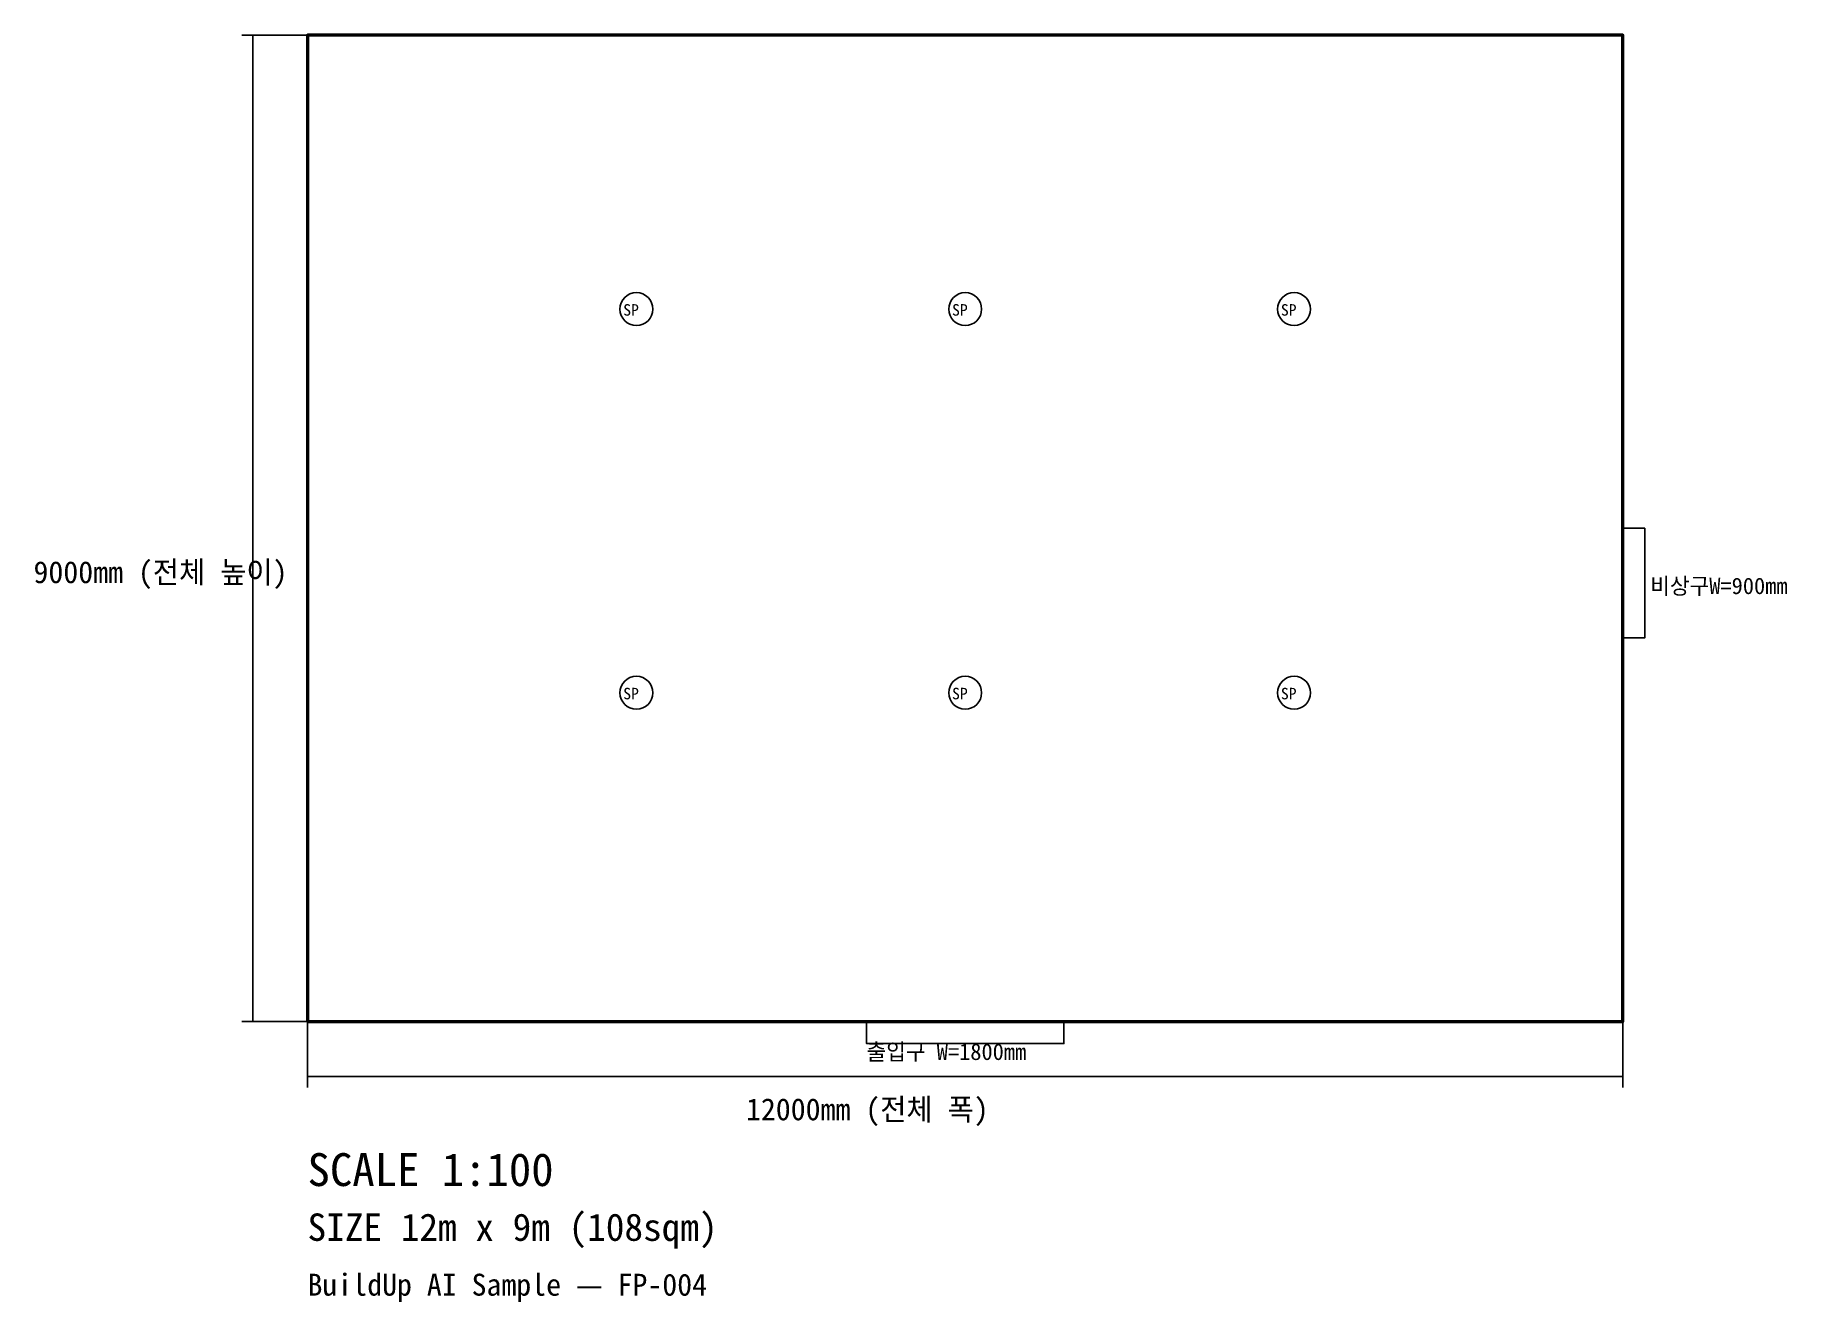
# Model space of a CAD drawing. Header units: millimetres. Extents: x -2486 to 13497, y -2557 to 9000.
import ezdxf

# ---------------------------------------------------------------- set-up
doc = ezdxf.new("R2010")
doc.units = ezdxf.units.MM
for name, color, linetype in [('DIMENSIONS', 1, 'Continuous'), ('EQUIPMENT', 1, 'Continuous'), ('EXIT', 3, 'Continuous'), ('TEXT', 3, 'Continuous'), ('WALL', 7, 'Continuous')]:
    doc.layers.add(name, color=color, linetype=linetype)

msp = doc.modelspace()

# ---------------------------------------------------------------- linework, layer by layer
at = {"layer": 'DIMENSIONS', "color": 1}
for p, q in [((0, 9000), (-600, 9000)), ((-500, 0), (-500, 9000)), ((0, 0), (-600, 0)), ((0, 0), (0, -600)), ((12000, 0), (12000, -600)), ((0, -500), (12000, -500))]:
    msp.add_line(p, q, dxfattribs=at)
at = {"layer": 'EQUIPMENT', "color": 1}
for centre in [(3000, 6500), (6000, 6500), (9000, 6500), (3000, 3000), (6000, 3000), (9000, 3000)]:
    msp.add_circle(centre, 150, dxfattribs=at)
at = {"layer": 'EXIT', "color": 3}
for points in [[(12000, 3500), (12200, 3500), (12200, 4500), (12000, 4500)], [(5100, 0), (6900, 0), (6900, -200), (5100, -200)]]:
    msp.add_lwpolyline(points, close=True, dxfattribs=at)
at = {"layer": 'WALL', "color": 7, "lineweight": 50}
msp.add_lwpolyline([(0, 0), (12000, 0), (12000, 9000), (0, 9000), (0, 0)], close=True, dxfattribs=at)

# ---------------------------------------------------------------- texts
at = {"layer": 'DIMENSIONS', "color": 1}
for s, height, p in [('9000mm (전체 높이)', 200, (-2500, 4000)), ('비상구W=900mm', 150, (12250, 3900)), ('출입구 W=1800mm', 150, (5100, -350)), ('12000mm (전체 폭)', 200, (4000, -900))]:
    msp.add_text(s, height=height, dxfattribs=at).set_placement(p)
at = {"layer": 'EQUIPMENT', "color": 1}
for p in [(2880, 6440), (5880, 6440), (8880, 6440), (2880, 2940), (5880, 2940), (8880, 2940)]:
    msp.add_text('SP', height=105, dxfattribs=at).set_placement(p)
at = {"layer": 'TEXT', "color": 3}
for s, height, p in [('SCALE 1:100', 300, (0, -1500)), ('SIZE 12m x 9m (108sqm)', 250, (0, -2000)), ('BuildUp AI Sample — FP-004', 200, (0, -2500))]:
    msp.add_text(s, height=height, dxfattribs=at).set_placement(p)

doc.saveas('drawing.dxf')
